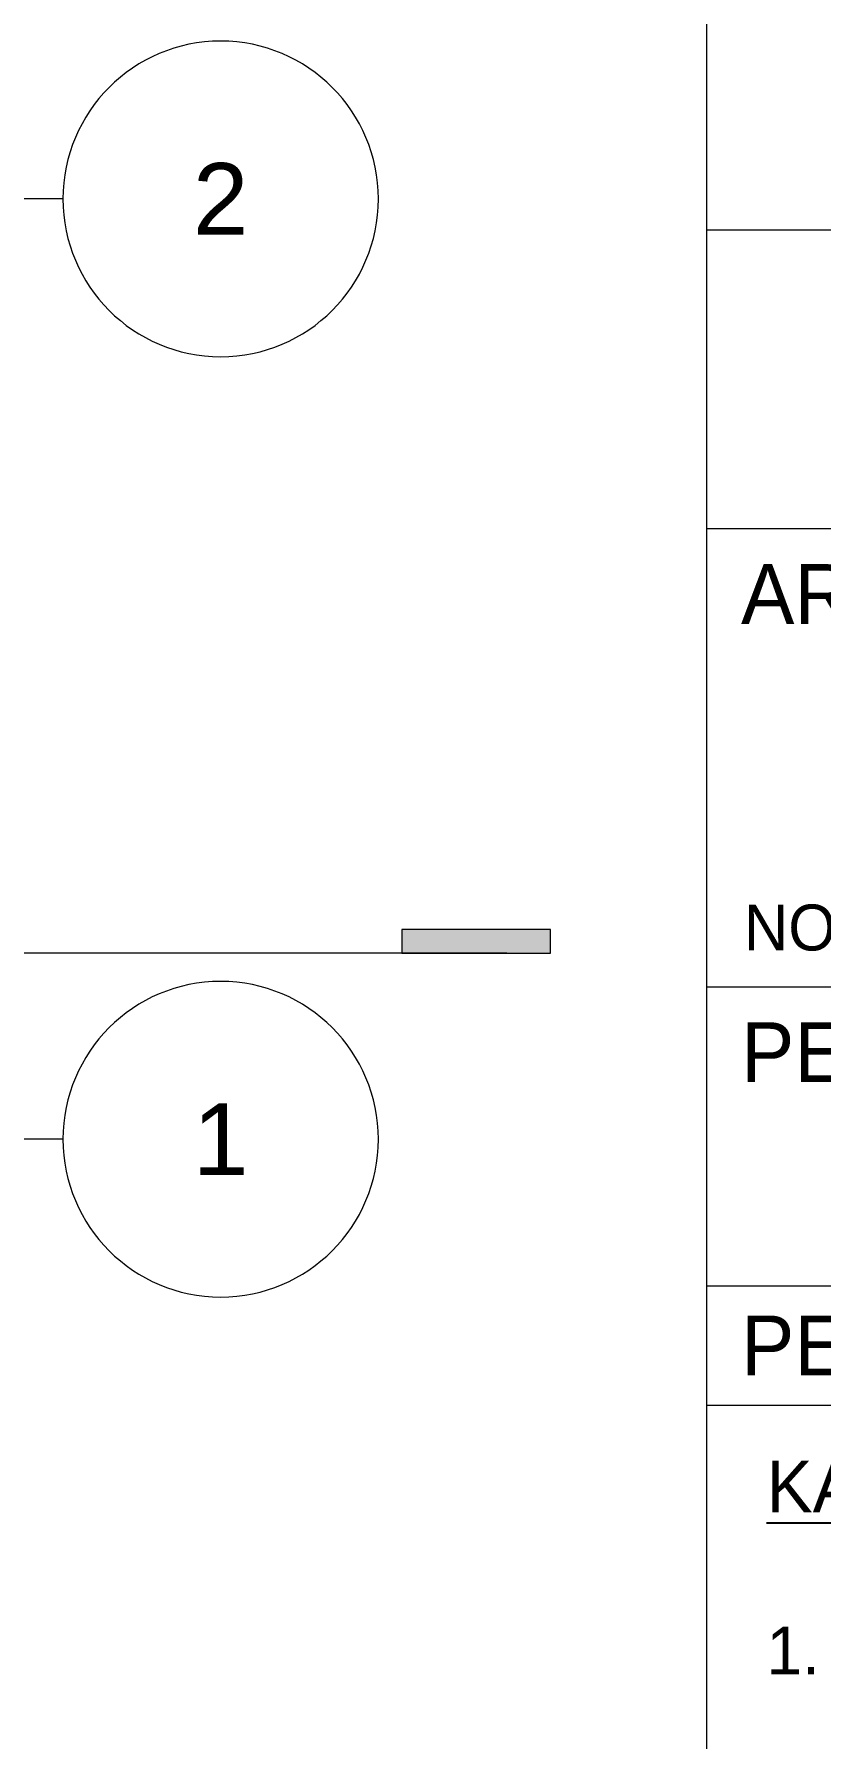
# Model space of a CAD drawing. Header units: millimetres. Extents: x -280308 to 6402717, y -14 to 2073074.
# Drawn here: x 26773 to 31713, y 252679 to 263376 of the extents above; entities that cross this region are included whole.
import ezdxf
from ezdxf.enums import TextEntityAlignment as Align

# ---------------------------------------------------------------- set-up
doc = ezdxf.new("R2010")
doc.units = ezdxf.units.MM
doc.layers.get('0').update_dxf_attribs({"lineweight": 0})
for name, color, linetype, lineweight in [('A-ANNOTATION', 144, 'Continuous', 0), ('A-FURN-EQPM', 177, 'Continuous', 0), ('A-Z22-T-Anno_Text', 152, 'Continuous', 9)]:
    doc.layers.add(name, color=color, linetype=linetype, lineweight=lineweight)
doc.layers.add('A-TEXT', color=254, linetype='Continuous')
doc.layers.add('TEXTKOP', color=7, linetype='Continuous')
doc.styles.add('1 100', font='GOTHIC.TTF')
doc.styles.add('1 200', font='GOTHIC.TTF', dxfattribs={"height": 300})
doc.styles.get("Standard").update_dxf_attribs({"font": 'arial.ttf'})
doc.styles.add('TGF_A', font='arial.ttf')

# ---------------------------------------------------------------- blocks, each defined once
blk = doc.blocks.new('KOP GAMBAR')
at = {"color": 5}
blk.add_line((342287.1, 109561.4), (342287.1, 164961.4), dxfattribs=at)
for p, q in [((342287.1, 136260.7), (352287.1, 136260.7)), ((342287.1, 130960.7), (352287.1, 130960.7))]:
    blk.add_line(p, q)
at = {"ltscale": 8}
for p, q in [((342287.1, 134760.7), (352287.1, 134760.7)), ((342287.1, 132460.7), (352287.1, 132460.7)), ((342287.1, 130360.7), (352287.1, 130360.7))]:
    blk.add_line(p, q, dxfattribs=at)
at = {"layer": 'TEXTKOP', "style": '1 100'}
for s, height, p in [('ARSITEK / PERENCANA :', 300, (342459.1, 134432.7)), ('NO SKA :', 230.77, (342473.2, 132758.6)), ('PEMILIK :', 300, (342459.1, 132132.7)), ('PERNYATAAN :', 300, (342459.1, 130660.7))]:
    blk.add_text(s, height=height, dxfattribs=at).set_placement(p, align=Align.MIDDLE_LEFT)
at = {"layer": 'TEXTKOP', "ltscale": 5, "insert": (342587.1, 130082.8), "char_height": 240, "width": 9490.064, "attachment_point": 1, "style": '1 200'}
blk.add_mtext('{\\H1.083x;\\LKAMI SEBAGAI PENANGGUNG JAWAB :\\P\\H0.9234x;\\P\\pxt4;}1. ^IBERTANGGUNG JAWAB PENUH TERHADAP  ^I^IBANGUNAN YANG TELAH BERDIRI BAIK MENYANGKUT ^IKEKUATAN ^IKONSTRUKSI, KEKOKOHAN & KUALITAS ^ISTRUKTUR BANGUNAN SERTA KESELAMATAN UMUM ^IDILINGKUNGAN SEKITARNYA DARI KEGAGALAN ^IKONSTRUKSI.\\P\\pi-4,l4,t8;2.^IBERTANGGUNG JAWAB PENUH TERHADAP SEGALA DAMPAK YANG TIMBUL AKIBAT BERDIRINYA BANGUNAN TERSEBUT.\\P3.^IMENYATAKAN BAHWA GAMBAR SESUAI DENGAN PELAKSANAAN DI LAPANGAN', dxfattribs=at)
blk = doc.blocks.new('*U539')
at = {"layer": 'A-ANNOTATION', "ltscale": 0.5}
blk.add_line((0, 0), (0, -7.641), dxfattribs=at)
at = {"layer": 'A-ANNOTATION'}
blk.add_circle((0, 2.75), 2.75, dxfattribs=at)
at = {"layer": 'A-TEXT'}
blk.add_attdef('N', text='', height=0.9, dxfattribs=at).set_placement((0, 2.75), align=Align.MIDDLE_CENTER)
blk = doc.blocks.new('A$Cf37525da')
at = {"color": 124}
ref = blk.add_blockref('*U539', (4644, -13700), dxfattribs=dict(at, xscale=-360.0000000000001, yscale=360.0000000000001, zscale=360.0000000000001, rotation=270))
ref.add_attrib('N', '2', dxfattribs={"layer": 'A-TEXT', "height": 450}).set_placement((5634, -13700), align=Align.MIDDLE_CENTER)
ref = blk.add_blockref('*U539', (4644, -19600), dxfattribs=dict(at, xscale=-360.0000000000001, yscale=360.0000000000001, zscale=360.0000000000001, rotation=270))
ref.add_attrib('N', '1', dxfattribs={"layer": 'A-TEXT', "height": 450}).set_placement((5634, -19600), align=Align.MIDDLE_CENTER)
blk = doc.blocks.new('CALLOUT-SECT')
h = blk.add_hatch(color=256)
h.dxf.hatch_style = 1
h.paths.add_polyline_path([(0, 0), (0, 0.03486), (-0.21876, 0.03486), (-0.21876, 0)])
blk.add_lwpolyline([(0, 0), (0, 0.03486), (-0.21876, 0.03486), (-0.21876, 0)], close=True)
blk = doc.blocks.new('*U540')
at = {"lineweight": -2}
blk.add_line((19.2331, 0), (14.5507, 0), dxfattribs=at)
blk.add_blockref('CALLOUT-SECT', (19.2974, 0), dxfattribs=at)
at = {"color": 7, "lineweight": -2, "style": 'TGF_A', "flags": 8}
for tag, height, p in [('NOTE1', 0.0625, (0, 0.3375)), ('DET', 0.0938, (0, 0.0961)), ('SHT', 0.075, (0, -0.1021)), ('NOTE2', 0.0625, (0, -0.3994))]:
    blk.add_attdef(tag, text='', height=height, dxfattribs=at).set_placement(p, align=Align.MIDDLE)
blk = doc.blocks.new('A$Cba193409')
at = {"layer": 'A-Z22-T-Anno_Text', "color": 7, "xscale": 4266.666666600002, "yscale": 4266.666666600002, "zscale": 4266.666666600002}
blk.add_blockref('*U540', (-74880, -18683), dxfattribs=at)
blk = doc.blocks.new('bb')
at = {"ltscale": 0.25}
blk.add_blockref('A$Cf37525da', (22310.4, 276041.5), dxfattribs=at)
at = {"layer": 'A-FURN-EQPM', "color": 0, "linetype": 'ByBlock', "lineweight": -2, "ltscale": 0.25}
blk.add_blockref('A$Cba193409', (22560.4, 276291.5), dxfattribs=at)

msp = doc.modelspace()

# ---------------------------------------------------------------- block references
at = {"layer": 'A-FURN-EQPM', "color": 0, "linetype": 'ByBlock', "lineweight": -2, "xscale": 1.25, "yscale": 1.25, "zscale": 1.25}
msp.add_blockref('KOP GAMBAR', (-396862.5, 91821.6), dxfattribs=at)

# ---------------------------------------------------------------- next in the draw order: block references
msp.add_blockref('bb', (0, 0))

doc.saveas('drawing.dxf')
